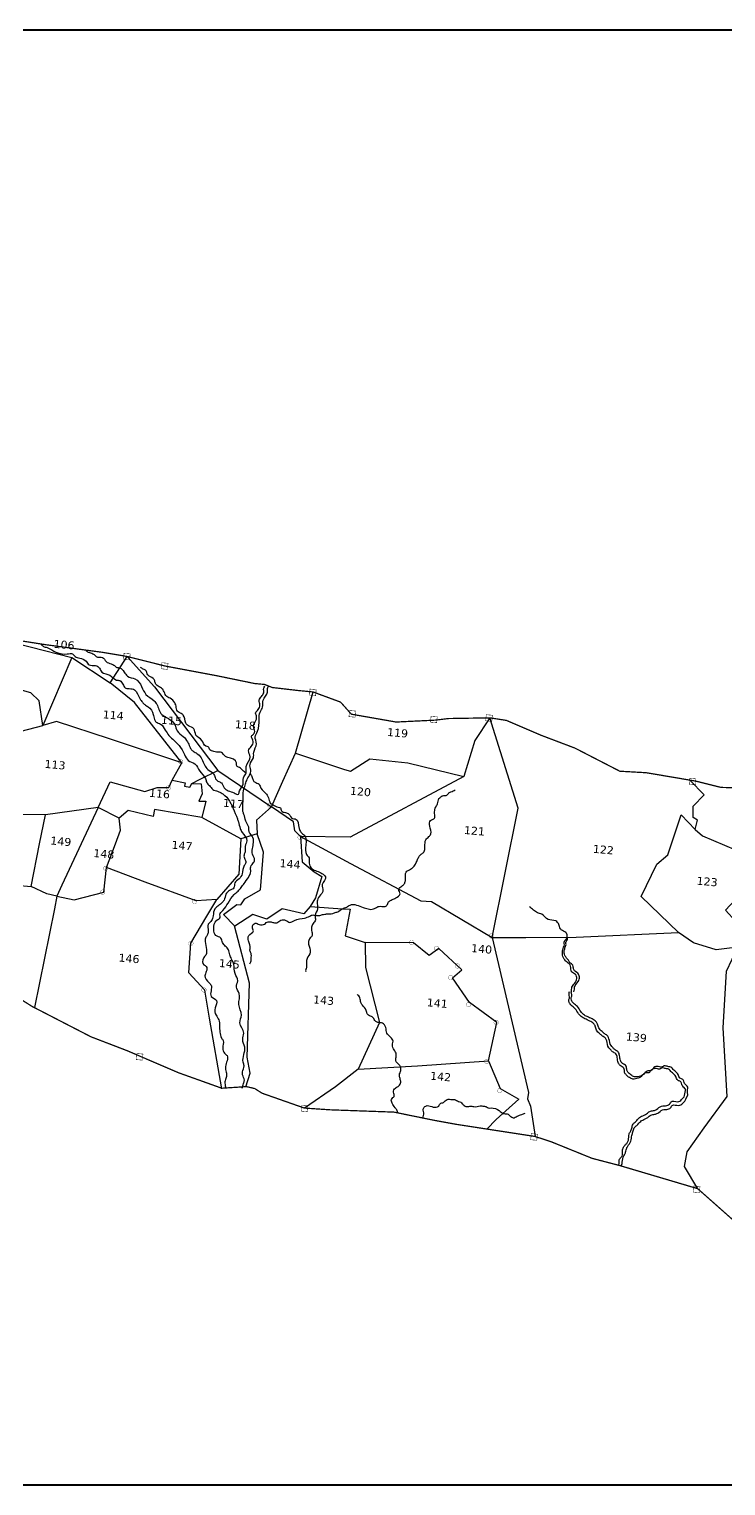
# Model space of a CAD drawing. Header units: inches. Extents: x 749926 to 764968, y 1657896 to 1663187.
# Drawn here: x 759567 to 761777, y 1657896 to 1662519 of the extents above; entities that cross this region are included whole.
import ezdxf
from ezdxf.enums import TextEntityAlignment as Align

# ---------------------------------------------------------------- set-up
doc = ezdxf.new("R2010")
doc.units = ezdxf.units.IN
doc.header["$MEASUREMENT"] = 0
doc.linetypes.add('ACAD_ISO02W100', pattern=[15, 12, -3])
for name, color, linetype in [('PLOT', 7, 'Continuous'), ('PLOT NO', 7, 'Continuous'), ('TANKS-STREAM', 4, 'Continuous'), ('VILLAGE BOUNDRY', 5, 'Continuous'), ('VILLAGE STONES', 240, 'Continuous')]:
    doc.layers.add(name, color=color, linetype=linetype)
doc.styles.get("Standard").update_dxf_attribs({"font": 'verdana_0.ttf'})

msp = doc.modelspace()

# ---------------------------------------------------------------- hatches: boundary and pattern name
at = {"layer": 'VILLAGE STONES'}
h = msp.add_hatch(color=256, dxfattribs=at)
edge = h.paths.add_edge_path(flags=16)
edge.add_arc((760048.2, 1660193.8), 6.76, -5.0068, 354.9932)
edge = h.paths.add_edge_path()
edge.add_arc((760048.2, 1660193.8), 7.59, -5.0068, 354.9932)
h = msp.add_hatch(color=256, dxfattribs=at)
edge = h.paths.add_edge_path(flags=16)
edge.add_arc((760009.4, 1660111.1), 6.76, -5.0068, 354.9932)
edge = h.paths.add_edge_path()
edge.add_arc((760009.4, 1660111.1), 7.59, -5.0068, 354.9932)
h = msp.add_hatch(color=256, dxfattribs=at)
edge = h.paths.add_edge_path(flags=16)
edge.add_arc((760330.6, 1660056.4), 6.76, -5.0068, 354.9932)
edge = h.paths.add_edge_path()
edge.add_arc((760330.6, 1660056.4), 7.59, -5.0068, 354.9932)
h = msp.add_hatch(color=256, dxfattribs=at)
edge = h.paths.add_edge_path(flags=16)
edge.add_arc((760426.6, 1659953.8), 6.76, -5.0068, 354.9932)
edge = h.paths.add_edge_path()
edge.add_arc((760426.6, 1659953.8), 7.59, -5.0068, 354.9932)
h = msp.add_hatch(color=256, dxfattribs=at)
edge = h.paths.add_edge_path(flags=16)
edge.add_arc((759810.1, 1659855.6), 6.76, -5.0068, 354.9932)
edge = h.paths.add_edge_path()
edge.add_arc((759810.1, 1659855.6), 7.59, -5.0068, 354.9932)
h = msp.add_hatch(color=256, dxfattribs=at)
edge = h.paths.add_edge_path(flags=16)
edge.add_arc((759800.8, 1659779.9), 6.76, -5.0068, 354.9932)
edge = h.paths.add_edge_path()
edge.add_arc((759800.8, 1659779.9), 7.59, -5.0068, 354.9932)
h = msp.add_hatch(color=256, dxfattribs=at)
edge = h.paths.add_edge_path(flags=16)
edge.add_arc((760092.1, 1659750.4), 6.76, -5.0068, 354.9932)
edge = h.paths.add_edge_path()
edge.add_arc((760092.1, 1659750.4), 7.59, -5.0068, 354.9932)
h = msp.add_hatch(color=256, dxfattribs=at)
edge = h.paths.add_edge_path(flags=16)
edge.add_arc((760780.1, 1659620), 6.76, -5.0068, 354.9932)
edge = h.paths.add_edge_path()
edge.add_arc((760780.1, 1659620), 7.59, -5.0068, 354.9932)
h = msp.add_hatch(color=256, dxfattribs=at)
edge = h.paths.add_edge_path(flags=16)
edge.add_arc((761033.4, 1659641), 6.76, -5.0068, 354.9932)
edge = h.paths.add_edge_path()
edge.add_arc((761033.4, 1659641), 7.59, -5.0068, 354.9932)
h = msp.add_hatch(color=256, dxfattribs=at)
edge = h.paths.add_edge_path(flags=16)
edge.add_arc((760080.4, 1659617), 6.76, -5.0068, 354.9932)
edge = h.paths.add_edge_path()
edge.add_arc((760080.4, 1659617), 7.59, -5.0068, 354.9932)
h = msp.add_hatch(color=256, dxfattribs=at)
edge = h.paths.add_edge_path(flags=16)
edge.add_arc((760859.6, 1659601.8), 6.76, -5.0068, 354.9932)
edge = h.paths.add_edge_path()
edge.add_arc((760859.6, 1659601.8), 7.59, -5.0068, 354.9932)
h = msp.add_hatch(color=256, dxfattribs=at)
edge = h.paths.add_edge_path(flags=16)
edge.add_arc((760925.8, 1659545.5), 6.76, -5.0068, 354.9932)
edge = h.paths.add_edge_path()
edge.add_arc((760925.8, 1659545.5), 7.59, -5.0068, 354.9932)
h = msp.add_hatch(color=256, dxfattribs=at)
edge = h.paths.add_edge_path(flags=16)
edge.add_arc((760904.3, 1659509.2), 6.76, -5.0068, 354.9932)
edge = h.paths.add_edge_path()
edge.add_arc((760904.3, 1659509.2), 7.59, -5.0068, 354.9932)
h = msp.add_hatch(color=256, dxfattribs=at)
edge = h.paths.add_edge_path(flags=16)
edge.add_arc((760121.8, 1659469.7), 6.76, -5.0068, 354.9932)
edge = h.paths.add_edge_path()
edge.add_arc((760121.8, 1659469.7), 7.59, -5.0068, 354.9932)
h = msp.add_hatch(color=256, dxfattribs=at)
edge = h.paths.add_edge_path(flags=16)
edge.add_arc((760960.6, 1659423.1), 6.76, -5.0068, 354.9932)
edge = h.paths.add_edge_path()
edge.add_arc((760960.6, 1659423.1), 7.59, -5.0068, 354.9932)
h = msp.add_hatch(color=256, dxfattribs=at)
edge = h.paths.add_edge_path(flags=16)
edge.add_arc((761048.4, 1659366.9), 6.76, -5.0068, 354.9932)
edge = h.paths.add_edge_path()
edge.add_arc((761048.4, 1659366.9), 7.59, -5.0068, 354.9932)
h = msp.add_hatch(color=256, dxfattribs=at)
edge = h.paths.add_edge_path(flags=16)
edge.add_arc((761018.5, 1659242.8), 6.76, -5.0068, 354.9932)
edge = h.paths.add_edge_path()
edge.add_arc((761018.5, 1659242.8), 7.59, -5.0068, 354.9932)
h = msp.add_hatch(color=256, dxfattribs=at)
edge = h.paths.add_edge_path(flags=16)
edge.add_arc((761059.9, 1659150.2), 6.76, -5.0068, 354.9932)
edge = h.paths.add_edge_path()
edge.add_arc((761059.9, 1659150.2), 7.59, -5.0068, 354.9932)

# ---------------------------------------------------------------- linework, layer by layer
at = {"layer": 'PLOT', "color": 5, "const_width": 6}
msp.add_lwpolyline([(749929, 1662515.9), (764964.6, 1662515.9), (764964.6, 1657898.6), (749929, 1657898.6)], close=True, dxfattribs=at)
at = {"layer": 'PLOT'}
for points in [[(759331.5, 1660550.1), (759469.9, 1660583.4), (759570.3, 1660558.4), (759702.6, 1660524.1), (759610.7, 1660308.4)], [(759702.6, 1660524.1), (759824, 1660443.7), (759878.1, 1660527.9), (759965.2, 1660431.7), (760166, 1660166.2), (760335.8, 1660050.5), (760372.4, 1660132.4), (760412, 1660221.2), (760467.9, 1660415.2)], [(759541.9, 1660290.8), (759610.7, 1660308.4), (759599.4, 1660387), (759572.4, 1660412.5), (759437.4, 1660450.3), (759316.6, 1660482.6), (759295.9, 1660429.6)], [(760051.7, 1660190.5), (759901.8, 1660382.2), (759824, 1660443.7)], [(759786.1, 1660048.7), (759824.1, 1660129.6), (759934.4, 1660099.7), (759973.1, 1660111.7), (760010.9, 1660111.7), (760021.2, 1660135), (760051.7, 1660190.5), (759821.8, 1660266.9), (759654, 1660321.2), (759610.7, 1660308.4)], [(760427.5, 1659956), (760587, 1659870.7), (760809.1, 1659751.9), (760843.8, 1659750.4), (761035.5, 1659636), (761118.5, 1660046.2), (761028.8, 1660333.1), (760981.2, 1660260.9), (760946.3, 1660146.8)], [(759525.9, 1659802), (759573.3, 1659797.5), (759600.4, 1659933), (759619, 1660024.8), (759356.1, 1660028.6), (759275.2, 1660029.9), (759337.5, 1660217.5), (759333.6, 1660307.2)], [(760412, 1660221.2), (760567.7, 1660168.8), (760586.4, 1660164.3), (760647.5, 1660203.3), (760767.8, 1660190.4), (760946.3, 1660146.8), (760585.5, 1659954.7), (760427.5, 1659956), (760410, 1659974.9), (760405.5, 1660002.8), (760335.8, 1660050.5)], [(760021.2, 1660135), (760062.5, 1660126.9), (760060.5, 1660116.6), (760076.5, 1660113.5), (760083.2, 1660124.3), (760109.3, 1660139), (760166, 1660166.2)], [(760083.2, 1660124.3), (760112.8, 1660123.7), (760116, 1660092), (760106, 1660069.1), (760127.9, 1660069.1), (760115.5, 1660016.4)], [(761679.1, 1659979.1), (761687.4, 1660008), (761672.7, 1660017.3), (761672.7, 1660053), (761708.3, 1660088.6), (761663, 1660135.5)], [(760335.8, 1660050.5), (760288.1, 1660007.9), (760290.6, 1659965.4), (760239.1, 1659948.7), (760115.5, 1660016.4), (759964.7, 1660042.6), (759960.7, 1660020.4), (759881.6, 1660039.3), (759853.4, 1660015.1), (759786.1, 1660048.7), (759619, 1660024.8)], [(759786.1, 1660048.7), (759671.1, 1659802.1), (759654.9, 1659767.5), (759623.6, 1659774.3)], [(759654.9, 1659767.5), (759710.3, 1659755.4), (759803.9, 1659780), (759812.7, 1659857.9), (759841.4, 1659933.7), (759857.6, 1659976.6), (759853.4, 1660015.1)], [(761035.5, 1659636), (761142.8, 1659636), (761302.2, 1659637.3), (761626.4, 1659651.4), (761507.8, 1659765.6), (761558.2, 1659869), (761592.4, 1659898.6), (761635.6, 1660025.3), (761679.1, 1659979.1), (761702.3, 1659958.7), (761806.9, 1659914), (761827.6, 1659880.8), (761848, 1659860.5), (761819.2, 1659769.4), (761775.4, 1659722.9), (761809, 1659686.9), (761813.6, 1659605.7), (761746.5, 1659596.8), (761674, 1659618.7), (761626.4, 1659651.4)], [(760427.5, 1659956), (760433.3, 1659876.2), (760470.8, 1659844.2), (760495.4, 1659830.1), (760476, 1659761.4), (760458.9, 1659733.9), (760438.9, 1659711.5), (760369.9, 1659727), (760321.2, 1659694.6), (760276.4, 1659708.7), (760219.2, 1659671.9), (760183.3, 1659708.5), (760225.9, 1659741.1), (760238.5, 1659740.1), (760251.2, 1659758.3), (760301.4, 1659787.6), (760310.7, 1659906.6), (760290.6, 1659965.4)], [(760239.1, 1659948.7), (760232, 1659837.1), (760162.2, 1659756.4), (760097.5, 1659751.9), (759935.1, 1659812.1), (759812.7, 1659857.9)], [(759623.6, 1659774.3), (759573.3, 1659797.5)], [(759654.9, 1659767.5), (759648, 1659727), (759584.1, 1659413.5)], [(760178.9, 1659156.2), (760139.8, 1659379.6), (760124.6, 1659468.4), (760074.3, 1659523.9), (760080.4, 1659618), (760131.2, 1659703.8), (760162.2, 1659756.4)], [(760458.9, 1659733.9), (760560.9, 1659727.3), (760585.9, 1659725.7), (760569.5, 1659641.1), (760632.8, 1659619.8), (760633.6, 1659540.7), (760678.8, 1659366.2), (760610.3, 1659217.9), (760539.3, 1659162.1)], [(760254.6, 1659161.9), (760268.7, 1659205.4), (760258.9, 1659256.6), (760266, 1659491.4), (760218.3, 1659673.3)], [(761035.5, 1659636), (761151.2, 1659144), (761148, 1659124.1), (761157.1, 1659100.9), (761171.6, 1659004.5)], [(760610.3, 1659217.9), (760799.4, 1659229), (761024, 1659244.8), (761050.6, 1659366.6), (760963.6, 1659429.9), (760909.9, 1659508), (760939.1, 1659533.2), (760867, 1659600.6), (760835.8, 1659579), (760786.6, 1659618.7), (760632.8, 1659619.8)], [(761687.6, 1658838.8), (761645.9, 1658909.1), (761653.8, 1658955.9), (761707.7, 1659031.6), (761781.1, 1659131.1), (761768, 1659349.6), (761778.4, 1659529.2), (761814.9, 1659605.3)], [(761024, 1659244.8), (761060.7, 1659156.6), (761120.7, 1659123.3), (761048.8, 1659057.9), (761019, 1659028.1)], [(760539.3, 1659162.1), (760440.3, 1659094.6)]]:
    msp.add_lwpolyline(points, dxfattribs=at)
at = {"layer": 'TANKS-STREAM'}
for points in [[(759604.7, 1660567.6), (759612.7, 1660559.7), (759624.7, 1660556.3), (759632.6, 1660552.3), (759687.7, 1660535.9), (759705.4, 1660536.1), (759713.1, 1660528), (759728.4, 1660522.6), (759747.9, 1660512.6), (759757.4, 1660501.3), (759778, 1660499.2), (759790.2, 1660491.3), (759798.3, 1660478), (759823.7, 1660468.1), (759844.6, 1660453), (759854.6, 1660451.2), (759864.8, 1660439.6), (759871.6, 1660428.8), (759884.8, 1660426.1), (759901.8, 1660421.8), (759919, 1660392.9), (759926.5, 1660383.1), (759934, 1660375.2), (759944.9, 1660368.4), (759961.1, 1660344), (759964.8, 1660328.3), (759970.2, 1660319.9), (759984.1, 1660313.5), (759999.2, 1660293.8), (760010.9, 1660277), (760042.9, 1660245.2), (760059.9, 1660217.3), (760071.9, 1660197.9), (760093.1, 1660186.8), (760108.2, 1660164.3), (760126.3, 1660140.2), (760130.5, 1660128.2), (760139, 1660117.9), (760144.7, 1660111.9), (760150, 1660105.5), (760165.2, 1660099.9), (760179.4, 1660093.1), (760188.3, 1660086.4), (760207.1, 1660061.3), (760214.2, 1660045.8), (760227.7, 1660012.8), (760230.9, 1660002.9), (760236.9, 1659981.7), (760242.9, 1659969.3), (760257.9, 1659943.2), (760252.2, 1659925.2), (760252.6, 1659909.6), (760249.4, 1659900.7), (760250.1, 1659888), (760254.7, 1659873.5), (760249.7, 1659864.3), (760243, 1659837.9), (760233, 1659821.9), (760219.9, 1659809.5), (760216.7, 1659793.3), (760203.3, 1659785.5), (760191.2, 1659773.4), (760185.6, 1659754.7), (760178.1, 1659745.8), (760169.3, 1659738.4), (760156.5, 1659727.1), (760150.8, 1659704.5), (760146.2, 1659689.7), (760135.6, 1659678), (760135.2, 1659657.1), (760133.4, 1659645.8), (760128.1, 1659637.3), (760126, 1659630.2), (760127.4, 1659580.4), (760120, 1659570.1), (760121, 1659549.6), (760129.2, 1659544), (760129.2, 1659528.4), (760124.9, 1659514.2), (760137.3, 1659493), (760144.4, 1659485.2), (760145.1, 1659448.9), (760161.8, 1659435.8), (760157.2, 1659412.4), (760160, 1659389.8), (760168.9, 1659374.2), (760171.4, 1659356.5), (760177.7, 1659316.9), (760182.4, 1659308.8), (760181.3, 1659284.4), (760187.3, 1659269.1), (760195.1, 1659261), (760190.2, 1659226.4), (760192.3, 1659208.7), (760193.3, 1659201.3), (760191.6, 1659188.6), (760188, 1659174.1), (760189.4, 1659165.6), (760189.9, 1659158.4)], [(759746.7, 1660548.2), (759754.7, 1660541.5), (759769.9, 1660536.6), (759783.8, 1660526.2), (759799.7, 1660525), (759811.8, 1660511.7), (759827.1, 1660504.7), (759838.3, 1660498.8), (759845, 1660493.4), (759854.9, 1660491.8), (759868.9, 1660478.5), (759878.9, 1660465.4), (759903.1, 1660456.6), (759924.2, 1660432.2), (759937.9, 1660407.6), (759963.5, 1660387.5), (759972.2, 1660376), (759987.7, 1660344.1), (760008.9, 1660330.8), (760029.1, 1660311.9), (760037.2, 1660291.7), (760055.6, 1660274.2), (760069.3, 1660257), (760077, 1660241.2), (760082.4, 1660231.2), (760090.6, 1660225.2), (760102.2, 1660218.1), (760115.3, 1660201.5), (760134.1, 1660169.5), (760152, 1660156.2), (760157.2, 1660143.3), (760166.1, 1660132.3), (760177.2, 1660126.7), (760186.1, 1660111.3), (760217.2, 1660094.8), (760230.9, 1660090.8), (760234.7, 1660101), (760245.9, 1660122.6), (760246.7, 1660142.3), (760254.6, 1660155.6), (760255.5, 1660167.9), (760255.7, 1660178.9), (760268, 1660209.6), (760263.4, 1660228.7), (760271.9, 1660242.4), (760278.2, 1660258.1), (760272.8, 1660275.2), (760278.6, 1660281.2), (760282.8, 1660289.7), (760278.8, 1660305.3), (760288.8, 1660336.4), (760285.7, 1660347.7), (760294, 1660359.5), (760299, 1660373.4), (760297.2, 1660388.8), (760304.4, 1660401.2), (760308.2, 1660406.4), (760311.3, 1660412.9), (760311.3, 1660426.8), (760314.4, 1660433.9)], [(760255.3, 1660157.7), (760244.7, 1660166.3), (760234.1, 1660175.5), (760226.1, 1660180.3), (760225.4, 1660190.4), (760197.1, 1660207.5), (760187.9, 1660212.5), (760177.8, 1660222.6), (760161.3, 1660224.7), (760152.8, 1660226.8), (760140.8, 1660231.8), (760135.1, 1660241.2), (760128, 1660243.7), (760115.1, 1660261.4), (760096.3, 1660278.5), (760089.8, 1660298), (760072.4, 1660307.9), (760064.3, 1660316.3), (760056.3, 1660341.7), (760047.1, 1660347.9), (760035.4, 1660357.1), (760033.8, 1660366), (760029.2, 1660381.1), (760014.5, 1660395.1), (760001.3, 1660403.9), (759994, 1660419.1), (759986.9, 1660427.3), (759973.1, 1660435.4), (759966.9, 1660445), (759963.9, 1660455.3), (759947.6, 1660465.5), (759943.7, 1660469.2), (759940.9, 1660476.8), (759938.1, 1660482.3), (759934.7, 1660485.3), (759929, 1660487.8), (759925.3, 1660490.3), (759920.9, 1660492.6)], [(760243, 1659157.5), (760246.9, 1659172.6), (760249.9, 1659183.3), (760244.3, 1659199.7), (760246.7, 1659219), (760248.9, 1659228.3), (760246.1, 1659240.6), (760251.1, 1659287.8), (760244.6, 1659312.2), (760248.1, 1659332.6), (760236, 1659365.5), (760240.4, 1659389.7), (760232.4, 1659423.7), (760233.6, 1659458.6), (760224.7, 1659478.8), (760228.7, 1659498.5), (760220.3, 1659521.7), (760216.5, 1659550.6), (760209.2, 1659567.7), (760203.8, 1659580.9), (760199.2, 1659597.3), (760189.5, 1659608.8), (760180.5, 1659620.1), (760175.4, 1659634), (760159.5, 1659642.7), (760153.1, 1659662.4), (760162.5, 1659690.5), (760172.8, 1659699.4), (760172.6, 1659708.4), (760181.7, 1659722.1), (760198.2, 1659745.1), (760217.7, 1659772.4), (760230, 1659783.3), (760239.6, 1659794.6), (760249.1, 1659807.3), (760262.8, 1659826.8), (760270.2, 1659845.8), (760269.2, 1659856.7), (760276.9, 1659871), (760282.3, 1659882.3), (760276, 1659900), (760278.9, 1659937.2), (760274.6, 1659957.5), (760266.4, 1659968.6), (760263.6, 1659986.3), (760252.1, 1660012), (760250.3, 1660021.7), (760246.7, 1660031.6), (760244.8, 1660051.3), (760245.9, 1660073.7), (760247.5, 1660101.8), (760252.5, 1660119.5), (760257.3, 1660134.4), (760270.2, 1660167.5), (760267.8, 1660184.9), (760278.7, 1660206.1), (760279.7, 1660223.8), (760288.3, 1660251.1), (760284.1, 1660272.3), (760291.5, 1660290.6), (760296.8, 1660328.4), (760299.8, 1660351.1), (760307.4, 1660367.3), (760309.1, 1660388.8), (760323.3, 1660414.5), (760323.1, 1660424.1), (760327, 1660433.9)], [(760267.8, 1660155), (760272.1, 1660149.8), (760276.4, 1660138), (760282.4, 1660129.6), (760296.5, 1660122.1), (760302.6, 1660110.1), (760320, 1660090.7), (760327.6, 1660075), (760335, 1660059.8), (760339.1, 1660058), (760348.7, 1660052.7), (760357.3, 1660049.8), (760364.2, 1660047.3), (760367.4, 1660038.3), (760380.4, 1660032.4), (760390.9, 1660027.5), (760402.9, 1660013.7), (760411, 1660012.3), (760423.9, 1659981.7), (760429.5, 1659969.9), (760439.6, 1659960.6), (760445.2, 1659946.5), (760444.7, 1659928.5), (760447.4, 1659899.1), (760455, 1659888.8), (760455.8, 1659879.7), (760457.7, 1659863.6), (760464.6, 1659854.2), (760479.6, 1659846.9), (760495.8, 1659839.5), (760502.9, 1659833.9), (760507.1, 1659828.5), (760497, 1659804.1), (760499, 1659784), (760495.1, 1659775.6), (760483, 1659758.2), (760480.8, 1659743.3), (760482.1, 1659726.7), (760474, 1659705.4), (760475.2, 1659692.1), (760467.8, 1659680.1), (760463.2, 1659669.2), (760463.4, 1659654.4), (760464.2, 1659639.7), (760460.5, 1659636.6), (760454.1, 1659626.3), (760453.6, 1659614.5), (760459, 1659589.5), (760448.9, 1659568.8), (760446.7, 1659556.3), (760446.7, 1659547.7), (760446.7, 1659539.8), (760444.5, 1659534.9), (760444.5, 1659527.6)], [(760267.6, 1659552.2), (760271, 1659561.6), (760272, 1659573.4), (760272, 1659582.8), (760268.1, 1659592.1), (760268.1, 1659602.5), (760267.6, 1659612.3), (760263.1, 1659625.6), (760263.6, 1659641.8), (760278.4, 1659656.8), (760275.5, 1659668.1), (760277.9, 1659677), (760284.3, 1659681.4), (760297.2, 1659677), (760306, 1659676.5), (760313.9, 1659678.5), (760319.3, 1659683.4), (760331.7, 1659685.9), (760342.5, 1659683.4), (760352.4, 1659682.9), (760365.7, 1659690.8), (760381.4, 1659690.3), (760393.8, 1659683.9), (760408.5, 1659690.3), (760440.7, 1659697.2), (760458, 1659704.1), (760467.4, 1659707.6), (760474.1, 1659706.7), (760483.6, 1659705.6), (760495, 1659707.6), (760507.8, 1659710.5), (760520.1, 1659711), (760530.5, 1659712), (760540.8, 1659715.9), (760546.2, 1659717.9), (760560.8, 1659727.3), (760574.8, 1659732.7), (760585.2, 1659739.1), (760626.3, 1659731.2), (760642.1, 1659726.8), (760651.4, 1659725.3), (760666.7, 1659730.2), (760677.1, 1659734.7), (760685.9, 1659734.7), (760691.8, 1659734.7), (760700.2, 1659736.1), (760706.1, 1659747), (760713, 1659753.4), (760724.9, 1659758.8), (760729.8, 1659761.7), (760743.6, 1659774.5), (760739.7, 1659789.1), (760749.6, 1659799.4), (760757, 1659805.8), (760760.4, 1659816.2), (760760.9, 1659834.4), (760762.9, 1659843.7), (760777.2, 1659853.1), (760786.6, 1659860.5), (760791, 1659865.4), (760796.4, 1659877.7), (760801.8, 1659889), (760808.3, 1659898.4), (760813.2, 1659901.8), (760820.1, 1659909.2), (760822.8, 1659936.9), (760825.7, 1659946.1), (760835.1, 1659956), (760840.9, 1659964.5), (760837.8, 1659989.5), (760840.2, 1660007.1), (760853, 1660014.6), (760853.7, 1660024.7), (760853.2, 1660035.3), (760856.9, 1660049.6), (760862.2, 1660060), (760867, 1660076.6), (760872.6, 1660082.1), (760882.3, 1660086.5), (760890, 1660086.5), (760897, 1660093.2), (760905, 1660097.8), (760918.8, 1660104.6)], [(761287.8, 1659471.4), (761288.6, 1659478.5), (761297.6, 1659491.2), (761304.1, 1659505.6), (761300.1, 1659518.7), (761287.5, 1659526.8), (761284.5, 1659545.4), (761273.2, 1659557.8), (761264.4, 1659567.4), (761258.3, 1659585), (761259.8, 1659596.9), (761262.3, 1659604.9), (761265, 1659612.8), (761263.9, 1659621.5), (761271, 1659632.1), (761273.8, 1659640.1), (761271.9, 1659649.3), (761258.5, 1659658.2), (761252.4, 1659664), (761247.4, 1659677.2), (761237.4, 1659688.6), (761212.9, 1659693.2), (761193, 1659709.7), (761179.4, 1659714.7), (761167.3, 1659722.8), (761153.9, 1659733.6)], [(761294.7, 1659463.5), (761296.9, 1659472.4), (761297.2, 1659478.3), (761308.8, 1659496.6), (761312.6, 1659510.8), (761307.6, 1659522.4), (761294.4, 1659533.9), (761292.8, 1659544.1), (761289.9, 1659550.6), (761284, 1659554.4), (761279.2, 1659561.6), (761271.5, 1659570.9), (761266.7, 1659579.2), (761264, 1659593), (761265.9, 1659599.7), (761267.5, 1659605.8), (761268.6, 1659608.3), (761270, 1659613.9), (761268.9, 1659620), (761274.8, 1659633.4), (761273.3, 1659637)], [(760736.4, 1659079.4), (760734.6, 1659086.2), (760728, 1659095.9), (760718.3, 1659110.4), (760716.3, 1659121.5), (760721, 1659127.9), (760724.7, 1659131.7), (760722.7, 1659144.7), (760729.1, 1659158), (760739.9, 1659165.5), (760745.9, 1659176.5), (760743.5, 1659188.8), (760741.7, 1659199.1), (760746.1, 1659214.1), (760745.4, 1659225.8), (760739.1, 1659234), (760731.6, 1659241.9), (760731.1, 1659256.7), (760730.9, 1659268.8), (760722.9, 1659282.9), (760719.2, 1659290.6), (760721.4, 1659306.5), (760713.2, 1659319.9), (760701.9, 1659332.3), (760698.2, 1659350.6), (760687.7, 1659364.2), (760675.6, 1659366), (760666.5, 1659369.1), (760657.7, 1659382.5), (760646.9, 1659387.6), (760641.2, 1659391.1), (760636.5, 1659404.8), (760624.4, 1659421.1), (760619.1, 1659429.7), (760616.6, 1659444.4), (760612.7, 1659451.2), (760607.6, 1659455)], [(761436.6, 1658913.2), (761438.6, 1658917.7), (761438.4, 1658926.3), (761443.2, 1658937.1), (761447.7, 1658942.5), (761449.4, 1658959.5), (761451.8, 1658970.1), (761457.9, 1658977.9), (761464, 1658984.2), (761468.9, 1659001.9), (761469.7, 1659012), (761474.1, 1659020.1), (761478.6, 1659030.7), (761482.6, 1659043.2), (761491.2, 1659051.6), (761503.2, 1659064.3), (761509.6, 1659068.5), (761525.6, 1659076.6), (761535.3, 1659084.2), (761547.5, 1659086.5), (761557.2, 1659090), (761572.6, 1659100.8), (761581.6, 1659101.9), (761589.6, 1659102.7), (761599.8, 1659109.2), (761603.1, 1659114.4), (761623.6, 1659114.8), (761636.5, 1659121.5), (761644.3, 1659130.4), (761648.7, 1659150), (761648.9, 1659154.5), (761644.4, 1659159.4), (761637.6, 1659169), (761634.5, 1659177.5), (761626.6, 1659181.5), (761622.2, 1659185.3), (761616.3, 1659197.9), (761607.4, 1659206), (761602.7, 1659210.8), (761598.1, 1659216.2), (761585.9, 1659219.9), (761580.7, 1659221.2), (761573, 1659221.7), (761567.6, 1659218.3), (761559.6, 1659219.2), (761551.4, 1659220.3), (761539, 1659213.7), (761532.8, 1659206.6), (761524.7, 1659206.2), (761519.9, 1659205.3), (761508, 1659194.7), (761499.1, 1659189.7), (761482.3, 1659186.8), (761471.5, 1659191.2), (761460.8, 1659200), (761455.8, 1659207.9), (761453.7, 1659221.3), (761441.8, 1659229.7), (761435.7, 1659238.8), (761432.3, 1659254.6), (761428, 1659266.4), (761417.4, 1659273.6), (761411.1, 1659280.3), (761405.6, 1659286.3), (761398.9, 1659308), (761395.3, 1659316), (761385.6, 1659323.3), (761377, 1659330.5), (761366.7, 1659342.4), (761362.9, 1659354.1), (761357.8, 1659362.4), (761345.3, 1659370.9), (761329.8, 1659378.1), (761318.4, 1659384.9), (761309.5, 1659394.1), (761299.3, 1659410.1), (761286.1, 1659420.7), (761280.2, 1659430), (761279.4, 1659438.9), (761280.8, 1659443.3), (761279.8, 1659452.3), (761280.5, 1659464.7)], [(760815.6, 1659063.2), (760818, 1659070.9), (760819.2, 1659079.1), (760816.7, 1659088.1), (760820.5, 1659097.7), (760830, 1659102.4), (760849, 1659098), (760866.1, 1659101), (760872.7, 1659110.2), (760879.2, 1659111.6), (760886.4, 1659117.4), (760892.6, 1659122.1), (760909.2, 1659121.8), (760916.8, 1659121.8), (760928.9, 1659115.7), (760936.3, 1659113.6), (760941, 1659108.3), (760947.4, 1659102.3), (760957.2, 1659099.1), (760965.3, 1659100.9), (760977.8, 1659099.1), (760997.9, 1659101.4), (761008.7, 1659100.8), (761018, 1659098.2), (761023.3, 1659095.3), (761032.3, 1659095), (761058.4, 1659086.7), (761070.7, 1659077.8), (761083.4, 1659075.9), (761093.1, 1659069.3), (761102.7, 1659063.9), (761115, 1659068.5), (761129.4, 1659074.6), (761140, 1659078.5)]]:
    msp.add_spline(points, degree=3, dxfattribs=at)
for points, knots in [([(761656.5, 1659135.8), (761655, 1659150.4), (761655.5, 1659155.1), (761657.1, 1659162.2), (761649.7, 1659167.1), (761644.3, 1659174.2), (761643.4, 1659185.6), (761634.3, 1659187.1), (761627, 1659193.7), (761625.5, 1659205.3), (761615.7, 1659211.3), (761609.7, 1659217.4), (761604.7, 1659225.2), (761595.3, 1659225.9), (761587.3, 1659228.1), (761580.3, 1659229.9), (761574.7, 1659223.4), (761566.6, 1659226.3), (761556.8, 1659228), (761546.3, 1659222.8), (761541.3, 1659211.6), (761532.9, 1659213.4), (761523.3, 1659211.7), (761517.4, 1659201.5), (761504.5, 1659195.1), (761491.1, 1659191.6), (761477.7, 1659197.8), (761468.9, 1659205.3), (761460.9, 1659215.2), (761464.3, 1659230.4), (761448.5, 1659234.3), (761441.5, 1659247), (761440.1, 1659259.8), (761436.9, 1659274.6), (761424.8, 1659278.7), (761418.8, 1659286.9), (761408.6, 1659296), (761408, 1659310.3), (761402.8, 1659324.4), (761392.6, 1659329.4), (761383.2, 1659338.1), (761372.9, 1659347.3), (761371.2, 1659360.3), (761364.5, 1659371.2), (761352, 1659378.3), (761338.1, 1659383.9), (761325.4, 1659391), (761314.7, 1659401.8), (761308.8, 1659417.9), (761293.8, 1659425.1), (761287, 1659435.7), (761285.6, 1659444.4), (761289.2, 1659451.3), (761285.9, 1659460.2), (761287.1, 1659467.3), (761287.8, 1659471.4)], [343.582621, 343.582621, 343.582621, 343.582621, 352.614939, 357.09515, 363.738096, 375.545146, 384.571882, 393.488438, 399.319516, 413.235498, 425.243473, 431.881618, 438.99423, 451.772722, 457.077258, 464.814064, 471.167492, 479.195116, 487.493393, 501.541499, 510.927809, 519.042707, 523.887437, 539.917372, 550.112191, 567.160703, 578.818169, 592.698943, 602.006866, 615.62009, 630.213166, 641.159811, 657.270237, 669.877158, 682.648399, 691.835721, 700.026783, 722.725864, 731.470514, 743.585712, 754.81545, 770.578292, 782.854172, 792.665855, 807.755702, 824.798506, 838.122136, 850.945406, 869.847082, 886.839893, 897.9325, 906.833763, 911.426847, 920.481754, 932.921107, 932.921107, 932.921107, 932.921107]), ([(761444.7, 1658910.9), (761444.5, 1658911), (761444.7, 1658910.9), (761444.2, 1658911), (761448.1, 1658915.5), (761448.6, 1658933.6), (761454.6, 1658946.5), (761458.3, 1658949.2), (761461, 1658966.1), (761466.9, 1658976.6), (761475.3, 1658986.8), (761477.1, 1658998.8), (761478.4, 1659008.9), (761482.8, 1659019.1), (761484.4, 1659032.2), (761496.9, 1659040.4), (761503.7, 1659051), (761516, 1659058.8), (761528.3, 1659062.4), (761538.1, 1659074.2), (761550.6, 1659074), (761563.8, 1659078.5), (761572.4, 1659089.7), (761584.9, 1659090.2), (761594.6, 1659090.4), (761602.9, 1659095.1), (761608.2, 1659108.3), (761626.5, 1659099.3), (761639.5, 1659108.9), (761648, 1659117.2), (761649.8, 1659123.2), (761656.5, 1659135.8)], [0, 0, 0, 0, 4.910652, 13.522284, 25.32077, 32.350288, 49.475392, 60.293617, 70.194471, 79.014702, 97.367455, 107.549661, 116.752412, 128.212647, 141.387555, 153.391402, 170.857288, 178.562518, 196.453542, 208.827289, 221.218049, 231.472601, 250.311922, 259.392205, 267.406447, 279.500744, 285.63402, 306.13073, 320.629016, 332.471046, 340.274266, 340.274266, 340.274266, 340.274266])]:
    msp.add_open_spline(points, degree=3, knots=knots, dxfattribs=at)
at = {"layer": 'VILLAGE BOUNDRY', "linetype": 'ACAD_ISO02W100', "ltscale": 2, "const_width": 4}
for points in [[(759338.9, 1660609.2), (759620.1, 1660565.2), (759799.6, 1660541.1), (759878.1, 1660527.9), (759999.8, 1660497.3), (760162.8, 1660466.7), (760282.5, 1660442), (760313.9, 1660439.1), (760338.3, 1660429.4), (760418.3, 1660420.1), (760467.9, 1660415.2), (760554.9, 1660383.1), (760589.3, 1660344.7), (760731.2, 1660319.8), (760856.7, 1660325.9), (760896.9, 1660330.9), (761028.8, 1660333.1), (761080.9, 1660325), (761189.8, 1660278.2), (761298.2, 1660237.1), (761440.6, 1660163.7), (761524.8, 1660158.9), (761681.4, 1660132.3), (761761.8, 1660112.3), (761820, 1660110.9)], [(761846.5, 1658697.8), (761687.6, 1658838.8), (761440.6, 1658912.1), (761352.9, 1658935), (761222.9, 1658987.7), (761171.6, 1659004.5), (760922, 1659043), (760852.1, 1659055.7), (760724.4, 1659081.8), (760521.9, 1659089.1), (760440.3, 1659094.6), (760306, 1659141.8), (760282.7, 1659156.6), (760256.5, 1659162.7), (760178.3, 1659157.6), (760040.6, 1659206.9), (759879, 1659276.4), (759763.3, 1659320.9), (759576.2, 1659417.5), (759478.2, 1659479.7)]]:
    msp.add_lwpolyline(points, dxfattribs=at)
at = {"layer": 'VILLAGE STONES', "const_width": 1.55}
for points in [[(759868.3, 1660537.9), (759887.7, 1660536.2), (759886, 1660516.9), (759866.6, 1660518.6)], [(759988.5, 1660508), (760007.8, 1660506.3), (760006.1, 1660487), (759986.8, 1660488.7)], [(760458.2, 1660424.6), (760477.6, 1660422.9), (760475.9, 1660403.5), (760456.5, 1660405.2)], [(760583.3, 1660356.3), (760602.6, 1660354.6), (760600.9, 1660335.2), (760581.6, 1660336.9)], [(760842.1, 1660338.7), (760861.5, 1660337), (760859.8, 1660317.6), (760840.4, 1660319.3)], [(761017, 1660343.1), (761036.4, 1660341.4), (761034.7, 1660322.1), (761015.3, 1660323.8)], [(761662.4, 1660141.3), (761681.7, 1660139.6), (761680, 1660120.3), (761660.7, 1660122)], [(759909.1, 1659267.7), (759928.4, 1659266), (759926.7, 1659246.7), (759907.4, 1659248.4)], [(760432.3, 1659104.1), (760451.6, 1659102.4), (760449.9, 1659083.1), (760430.6, 1659084.8)], [(761159.7, 1659013.4), (761179.1, 1659011.7), (761177.4, 1658992.4), (761158, 1658994.1)], [(761675.5, 1658847.3), (761694.8, 1658845.6), (761693.1, 1658826.2), (761673.8, 1658827.9)]]:
    msp.add_lwpolyline(points, close=True, dxfattribs=at)

# ---------------------------------------------------------------- texts
at = {"layer": 'PLOT NO'}
for s, p in [('106', (759678.2, 1660565.3)), ('114', (759834.1, 1660341.7)), ('115', (760018.6, 1660324.5)), ('118', (760253.1, 1660310.3)), ('119', (760735.8, 1660285.7)), ('113', (759649.5, 1660184.3)), ('116', (759980.9, 1660092.6)), ('120', (760618.2, 1660099.2)), ('117', (760215.3, 1660061.2)), ('149', (759667.9, 1659941.1)), ('121', (760979.7, 1659974.6)), ('148', (759804.4, 1659901.4)), ('147', (760052.3, 1659927.9)), ('122', (761388.6, 1659914.8)), ('144', (760394.9, 1659869.5)), ('123', (761717.5, 1659813.6)), ('146', (759884.2, 1659569.6)), ('140', (761002.3, 1659599.8)), ('145', (760202.4, 1659552.3)), ('143', (760501.2, 1659436.9)), ('141', (760861.8, 1659427.7)), ('139', (761493.2, 1659319.2)), ('142', (760872.4, 1659194.6))]:
    msp.add_text(s, height=25.4, rotation=354.9932, dxfattribs=at).set_placement(p, align=Align.MIDDLE_CENTER)

doc.saveas('drawing.dxf')
